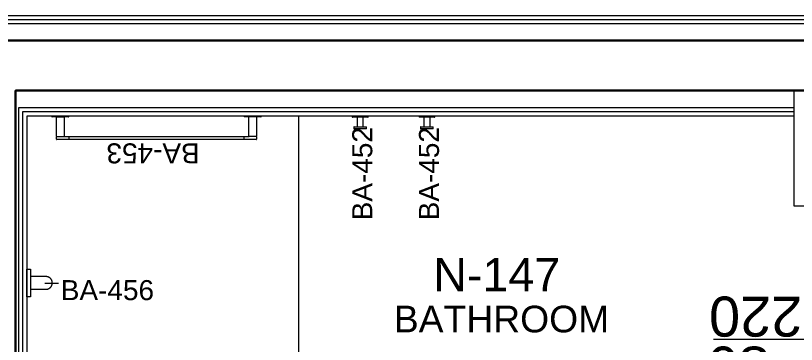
# Model space of a CAD drawing. Header units: centimetres. Extents: x 118932 to 154602, y -32682 to -23521.
# Drawn here: x 139055.2 to 139289.2, y -26477.9 to -26379.3 of the extents above; entities that cross this region are included whole.
import ezdxf

# ---------------------------------------------------------------- set-up
doc = ezdxf.new("R2010")
doc.units = ezdxf.units.CM
doc.header["$LTSCALE"] = 50
doc.header["$MEASUREMENT"] = 0
for name, color, linetype, lineweight, true_color in [('GEN_00_BL_Yazı', 7, 'Continuous', 0, 0x4f5250), ('GEN_00_BL_Ölçü Dış', 7, 'Continuous', 5, 0x766a5e), ('GEN_02_TF_Islak Hacim', 7, 'Continuous', 5, 0x007cb0), ('GEN_05_ML_Ahşap', 7, 'Continuous', 9, 0x745e3d), ('GEN_05_ML_Alçıpan-RefEdit0', 7, 'Continuous', 18, 0x008b29), ('GEN_05_ML_Alçıpan_giydirme', 7, 'Continuous', 18, 0x7ebab5), ('GEN_06_GR_Cam', 7, 'Continuous', 9, 0x6093ac), ('GEN_06_GR_İnce', 7, 'Continuous', 13, 0xb0b0a9), ('KALACAK DUVARLAR', 7, 'Continuous', 30, 0x005387)]:
    doc.layers.add(name, color=color, linetype=linetype, lineweight=lineweight, true_color=true_color)
doc.styles.add('ARIAL', font='arial.ttf')
doc.styles.add('arial_1_18', font='arial.ttf', dxfattribs={"height": 0.2})
doc.styles.add('Arial_6', font='arial.ttf', dxfattribs={"height": 59.5325})

# ---------------------------------------------------------------- blocks, each defined once
blk = doc.blocks.new('KALACAK DUVALAR LEVEL 0 D BLOK')
at = {"layer": 'KALACAK DUVARLAR', "elevation": 0}
blk.add_lwpolyline([(-1126.5, 172.91), (-1126.5, 841.52), (-856.05, 841.52), (-856.05, 826.52), (-1111.5, 826.52), (-1111.5, 172.91)], dxfattribs=at)
blk = doc.blocks.new('Grab-Bar_Bobrick_B-6806 - BA-456 24_-V371-TYPE GxL')
at = {"layer": 'GEN_00_BL_Yazı'}
blk.add_line((-53504.4, -6427.9), (-53463.6, -6427.9), dxfattribs=at)
at = {"layer": 'GEN_02_TF_Islak Hacim', "lineweight": 13, "flags": 128}
blk.add_lwpolyline([(-53558, -6468.7), (-53558, -6386.1), (-53546.8, -6386.1), (-53546.8, -6468.7)], close=True, dxfattribs=at)
blk.add_lwpolyline([(-53546.8, -6446.5), (-53532.6, -6446.5), (-53531.3, -6446.5), (-53530, -6446.5), (-53528.8, -6446.5), (-53527.5, -6446.5), (-53526.2, -6446.5), (-53525, -6446.5), (-53523.8, -6446.5), (-53522.6, -6446.5), (-53521.4, -6446.5), (-53520.2, -6446.5), (-53519, -6446.5), (-53517.9, -6446.5), (-53516.8, -6446.5), (-53515.7, -6446.5), (-53514.6, -6446.5), (-53513.6, -6446.5), (-53512.6, -6446.5), (-53511.6, -6446.5), (-53510.7, -6446.5), (-53509.8, -6446.5), (-53508.9, -6446.5), (-53508.1, -6446.5), (-53507.3, -6446.5), (-53506.5, -6446.5), (-53505.8, -6446.5), (-53505.2, -6446.5), (-53504.6, -6446.5), (-53504, -6446.5), (-53503.4, -6446.5), (-53503, -6446.5), (-53502.5, -6446.5), (-53502.1, -6446.5), (-53501.8, -6446.5), (-53501.5, -6446.5), (-53501.3, -6446.5), (-53501.1, -6446.5), (-53500.9, -6446.5), (-53500.8, -6446.5), (-53500.8, -6446.5), (-53500.6, -6446.5), (-53499.8, -6446.5), (-53499.1, -6446.4), (-53498.3, -6446.3), (-53497.6, -6446.2), (-53496.8, -6446.1), (-53496.1, -6445.9), (-53495.3, -6445.7), (-53494.6, -6445.5), (-53493.9, -6445.2), (-53493.2, -6444.9), (-53492.5, -6444.6), (-53491.8, -6444.2), (-53491.2, -6443.9), (-53490.5, -6443.5), (-53489.9, -6443), (-53489.3, -6442.6), (-53488.7, -6442.1), (-53488.1, -6441.6), (-53487.5, -6441.1), (-53487, -6440.6), (-53486.5, -6440), (-53486, -6439.4), (-53485.5, -6438.8), (-53485.1, -6438.2), (-53484.7, -6437.6), (-53484.3, -6436.9), (-53483.9, -6436.2), (-53483.6, -6435.6), (-53483.3, -6434.9), (-53483, -6434.2, 0.168627), (-53482.6, -6422), (-53482.8, -6421.3), (-53483, -6420.5), (-53483.3, -6419.8), (-53483.7, -6419.1), (-53484, -6418.5), (-53484.4, -6417.8), (-53484.8, -6417.2), (-53485.2, -6416.5), (-53485.6, -6415.9), (-53486.1, -6415.3), (-53486.6, -6414.7), (-53487.1, -6414.2), (-53487.7, -6413.6), (-53488.2, -6413.1), (-53488.8, -6412.6), (-53489.4, -6412.2), (-53490, -6411.7), (-53490.7, -6411.3), (-53491.3, -6410.9), (-53492, -6410.5), (-53492.7, -6410.2), (-53493.4, -6409.9), (-53494.1, -6409.6), (-53494.8, -6409.4), (-53495.5, -6409.1), (-53496.3, -6408.9), (-53497, -6408.8), (-53497.8, -6408.6), (-53498.5, -6408.5), (-53499.3, -6408.5), (-53500, -6408.4), (-53500.8, -6408.4), (-53500.8, -6408.4), (-53500.9, -6408.4), (-53501, -6408.4), (-53501.2, -6408.4), (-53501.4, -6408.4), (-53501.7, -6408.4), (-53502, -6408.4), (-53502.4, -6408.4), (-53502.8, -6408.4), (-53503.3, -6408.4), (-53503.8, -6408.4), (-53504.4, -6408.4), (-53505, -6408.4), (-53505.7, -6408.4), (-53506.4, -6408.4), (-53507.1, -6408.4), (-53507.9, -6408.4), (-53508.7, -6408.4), (-53509.5, -6408.4), (-53510.4, -6408.4), (-53511.4, -6408.4), (-53512.3, -6408.4), (-53513.3, -6408.4), (-53514.3, -6408.4), (-53515.4, -6408.4), (-53516.5, -6408.4), (-53517.6, -6408.4), (-53518.7, -6408.4), (-53519.9, -6408.4), (-53521.1, -6408.4), (-53522.2, -6408.4), (-53523.5, -6408.4), (-53524.7, -6408.4), (-53525.9, -6408.4), (-53527.2, -6408.4), (-53528.4, -6408.4), (-53529.7, -6408.4), (-53530.9, -6408.4), (-53532.2, -6408.4), (-53532.6, -6408.4), (-53546.8, -6408.4)], format="xyb", dxfattribs=at)
at = {"layer": 'GEN_00_BL_Yazı', "insert": (-53456.4, -6479.9), "char_height": 60, "width": 265.421, "attachment_point": 7, "style": 'Arial_6'}
blk.add_mtext('BA-456', dxfattribs=at)
blk = doc.blocks.new('Robe_Hook - BA-452 ROBE HOOK-13695885-TYPE GxL')
at = {"layer": 'GEN_02_TF_Islak Hacim', "lineweight": 13}
for p, q in [((-23.8, 0), (-23.8, -3.2)), ((-23.8, 0), (23.8, 0)), ((-23, 0), (-23.8, 0)), ((-23.8, -3.2), (-23, -3.2)), ((23.8, -3.2), (-23.8, -3.2)), ((-9.2, -3.2), (-9.2, -31.9)), ((9.2, -31.9), (9.2, -3.2)), ((23.8, 0), (23, 0)), ((23, -3.2), (23.8, -3.2)), ((23.8, -3.2), (23.8, 0)), ((-19.1, -31.9), (-19.1, -38.1)), ((-19.1, -31.9), (19, -31.9)), ((-18.4, -31.9), (-19.1, -31.9)), ((-19.1, -38.1), (-18.4, -38.1)), ((19, -38.1), (-19.1, -38.1)), ((19, -31.9), (18.4, -31.9)), ((18.4, -38.1), (19, -38.1)), ((19, -38.1), (19, -31.9))]:
    blk.add_line(p, q, dxfattribs=at)
at = {"layer": 'GEN_00_BL_Yazı', "insert": (-23.9, -312.3), "char_height": 60, "width": 132.711, "attachment_point": 1, "rotation": 90, "style": 'Arial_6'}
blk.add_mtext('BA-452', dxfattribs=at)
blk = doc.blocks.new('Accessory-Towel_Bar-KOHLER-Composed-K-73142 _1_ - BA-453 TOWEL BAR 24_-14138606-TYPE GxL')
at = {"layer": 'GEN_02_TF_Islak Hacim', "lineweight": 13}
for p, q in [((-53279.2, -6870.5), (-53279.2, -6863.3)), ((-53279.2, -6929.9), (-53279.2, -6872.2)), ((-53278.4, -6862.5), (-52680, -6862.5)), ((-53278.4, -6871.4), (-53257.1, -6871.4)), ((-52701.3, -6871.4), (-53257.1, -6871.4)), ((-53256.3, -6872.2), (-53256.3, -6929.9)), ((-53242.4, -6862.5), (-53242.4, -6871.4)), ((-52716.1, -6871.4), (-52716.1, -6862.5)), ((-52702.1, -6929.9), (-52702.1, -6872.2)), ((-52680, -6871.4), (-52701.3, -6871.4)), ((-52679.2, -6863.3), (-52679.2, -6870.5)), ((-52679.2, -6872.2), (-52679.2, -6929.9)), ((-53293.2, -6932.7), (-53293.2, -6931.5)), ((-53293.2, -6932.7), (-53242.4, -6932.7)), ((-53292.4, -6930.7), (-53278.4, -6930.7)), ((-53278.4, -6930.7), (-53257.1, -6930.7)), ((-53257.1, -6930.7), (-53243.2, -6930.7)), ((-53242.4, -6931.5), (-53242.4, -6932.7)), ((-52716.1, -6932.7), (-52716.1, -6931.5)), ((-52716.1, -6932.7), (-52665.3, -6932.7)), ((-52715.3, -6930.7), (-52701.3, -6930.7)), ((-52680, -6930.7), (-52701.3, -6930.7)), ((-52680, -6930.7), (-52666.1, -6930.7)), ((-52665.3, -6931.5), (-52665.3, -6932.7))]:
    blk.add_line(p, q, dxfattribs=at)
for centre, radius, start, end in [((-53278.4, -6863.3), 0.82, 90, 180), ((-53278.4, -6870.5), 0.814, 180, 270), ((-53278.4, -6872.2), 0.814, 90, 180), ((-53257.1, -6872.2), 0.814, 0, 90), ((-52701.3, -6872.2), 0.814, 90, 180), ((-52680, -6863.3), 0.82, 0, 90), ((-52680, -6870.5), 0.814, 270, 0), ((-52680, -6872.2), 0.814, 0, 90), ((-53292.4, -6931.5), 0.797, 90, 180), ((-53278.4, -6929.9), 0.804, 180, 270), ((-53257.1, -6929.9), 0.804, 270, 0), ((-53243.2, -6931.5), 0.797, 0, 90), ((-52715.3, -6931.5), 0.797, 90, 180), ((-52701.3, -6929.9), 0.804, 180, 270), ((-52680, -6929.9), 0.804, 270, 0), ((-52666.1, -6931.5), 0.797, 0, 90)]:
    blk.add_arc(centre, radius, start, end, dxfattribs=at)
at = {"layer": 'GEN_00_BL_Yazı', "insert": (-53108.7, -6791.1), "char_height": 60, "width": 265.421, "attachment_point": 1, "style": 'Arial_6'}
blk.add_mtext('BA-453', dxfattribs=at)
blk = doc.blocks.new('LEVEL 0 ISLAK HACİM')
at = {"layer": 'GEN_02_TF_Islak Hacim', "elevation": 0}
blk.add_lwpolyline([(-1216, -168.08), (-1216, -2.97)], dxfattribs=at)
at = {"extrusion": (6.25506e-07, -3.22532e-09, 1), "xscale": 0.1000000000000018, "yscale": 0.1000000000000018, "zscale": 0.1000000000000018, "rotation": 179.995832532428}
blk.add_blockref('Accessory-Towel_Bar-KOHLER-Composed-K-73142 _1_ - BA-453 TOWEL BAR 24_-14138606-TYPE GxL', (-6556.66, -695.99, 0), dxfattribs=at)
at = {"xscale": 0.1, "yscale": 0.1, "zscale": 0.1}
for name, p in [('Robe_Hook - BA-452 ROBE HOOK-13695885-TYPE GxL', (-1197.62, -3.11, 0)), ('Robe_Hook - BA-452 ROBE HOOK-13695885-TYPE GxL', (-1177.62, -3.11, 0)), ('Grab-Bar_Bobrick_B-6806 - BA-456 24_-V371-TYPE GxL', (4058.25, 589.63, 0))]:
    blk.add_blockref(name, p, dxfattribs=at)
blk = doc.blocks.new('RD02')
at = {"layer": 'GEN_05_ML_Ahşap'}
blk.add_lwpolyline([(-40, -10.45), (-40, 41.25)], dxfattribs=at)
blk.add_lwpolyline([(-60, -30.72), (-15, -30.72), (-15, -10.72), (-60, -10.72)], close=True, dxfattribs=at)
at = {"layer": 'GEN_06_GR_Cam'}
for p, q in [((-79, -3), (-79, 0)), ((-1, 0), (-1, -3))]:
    blk.add_line(p, q, dxfattribs=at)
for points in [[(-80, 0), (-79, 0), (-79, -3), (-80, -3)], [(-1, -3), (-1, 0), (-79, 0), (-79, -3)], [(-1, 0), (0, 0), (0, -3), (-1, -3)]]:
    blk.add_lwpolyline(points, close=True, dxfattribs=at)
at = {"layer": 'GEN_00_BL_Yazı', "char_height": 12, "attachment_point": 7, "rotation": 90, "style": 'arial_1_18'}
for s, insert in [('\\A1;80', (-41.95, 24.37)), ('\\A1;220', (-26.95, 14.61))]:
    blk.add_mtext_dynamic_manual_height_columns(s, width=3542.6897, gutter_width=1875, heights=[387.79], dxfattribs=dict(at, insert=insert))
at = {"layer": 'GEN_00_BL_Yazı', "insert": (-57.42, -27.18), "char_height": 12, "attachment_point": 7, "style": 'arial_1_18'}
blk.add_mtext_dynamic_manual_height_columns('\\A1;RD02', width=3542.6897, gutter_width=1875, heights=[387.79], dxfattribs=at)
blk = doc.blocks.new('d blok kapılar')
at = {"color": 1, "rotation": 90}
blk.add_blockref('RD02', (-1614.55, -1347.52, 0), dxfattribs=at)
blk = doc.blocks.new('level 0 kapı')
at = {"color": 1}
blk.add_blockref('d blok kapılar', (6975.9, 4576.59, 0), dxfattribs=at)
blk = doc.blocks.new('TEFRISLI MAHAL LEVEL 0 D BLOK')
at = {"layer": 'GEN_00_BL_Yazı', "transparency": 33554687, "style": 'ARIAL'}
for s, insert, char_height, width, attachment_point in [('\\pxqc;N-147', (44.99, 24.29, 0), 10, 228.7768, 9), ('BATHROOM\\P', (-100.25, 20), 8, 226.0759, 1)]:
    blk.add_mtext(s, dxfattribs=dict(at, insert=insert, char_height=char_height, width=width, attachment_point=attachment_point))
blk = doc.blocks.new('level 1 d blok duvarlar')
at = {"layer": 'GEN_05_ML_Alçıpan-RefEdit0', "elevation": 0}
blk.add_lwpolyline([(747.61, -1255.9), (747.61, -1290.53), (730.61, -1290.53), (730.61, -1255.92)], dxfattribs=at)
at = {"layer": 'GEN_05_ML_Alçıpan_giydirme', "elevation": 0}
for points in [[(747.61, -1258.92), (752.61, -1258.92), (752.61, -1235.92), (477.16, -1235.92), (477.16, -1305.04), (469.66, -1305.04), (469.66, -1330.04), (482.16, -1330.04), (482.16, -1917.01), (364.66, -1917.01), (364.66, -1914.51), (479.66, -1914.51), (479.66, -1332.54), (467.16, -1332.54), (467.16, -1302.54), (474.66, -1302.54), (474.66, -1233.42), (755.11, -1233.42), (755.11, -1261.42), (747.61, -1261.42)], [(747.61, -1260.17), (753.86, -1260.17), (753.86, -1234.67), (475.91, -1234.67), (475.91, -1303.79), (468.41, -1303.79), (468.41, -1331.29), (480.91, -1331.29), (480.91, -1915.76), (364.66, -1915.76)], [(498.11, -1453.53), (498.11, -1260.92), (730.61, -1260.92)], [(499.36, -1453.53), (499.36, -1262.17), (730.61, -1262.17)], [(500.61, -1453.53), (500.61, -1263.42), (730.61, -1263.42)]]:
    blk.add_lwpolyline(points, dxfattribs=at)

msp = doc.modelspace()

# ---------------------------------------------------------------- block references
msp.add_blockref('KALACAK DUVALAR LEVEL 0 D BLOK', (140166.67, -27228.34, 0))

# ---------------------------------------------------------------- next in the draw order: block references
msp.add_blockref('LEVEL 0 ISLAK HACİM', (140356.1, -26406.37, 0))

# ---------------------------------------------------------------- next in the draw order: block references
msp.add_blockref('level 1 d blok duvarlar', (138558, -25145.92))
at = {"layer": 'GEN_00_BL_Ölçü Dış'}
msp.add_blockref('TEFRISLI MAHAL LEVEL 0 D BLOK', (139268.8, -26486.31), dxfattribs=at)
at = {"layer": 'GEN_06_GR_İnce'}
msp.add_blockref('level 0 kapı', (133944.27, -29665.52), dxfattribs=at)

doc.saveas('drawing.dxf')
